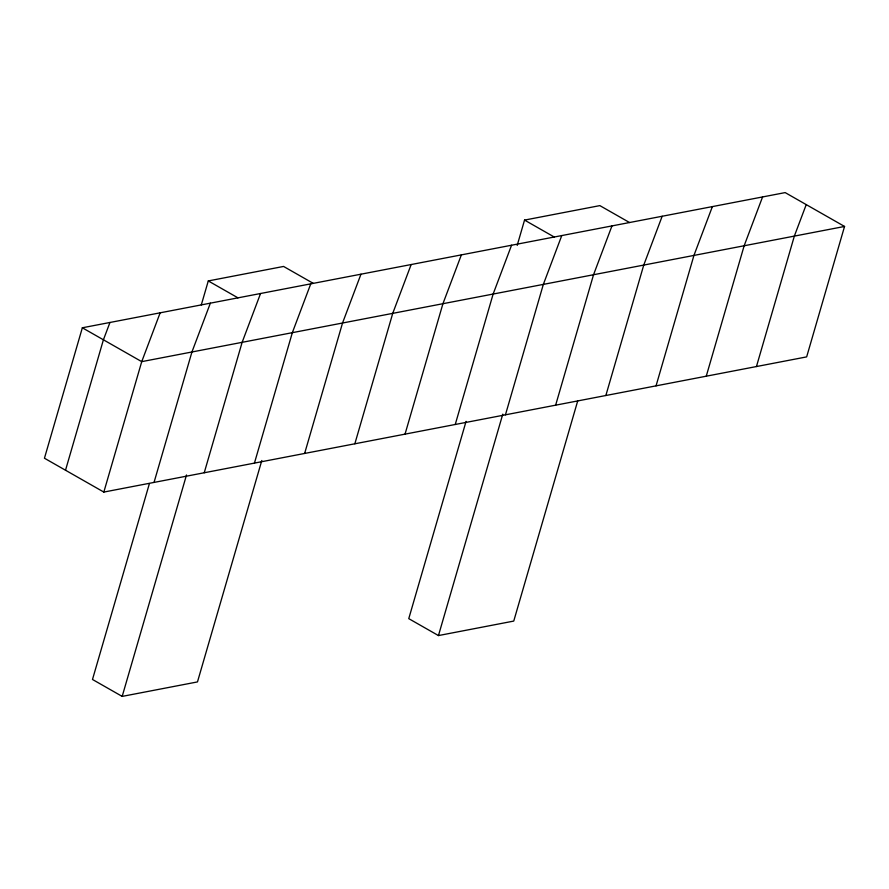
<?xml version="1.0" encoding="UTF-8"?>
<svg xmlns="http://www.w3.org/2000/svg" width="889" height="889" viewBox="0 0 889 889"><rect width="100%" height="100%" fill="white"/><g stroke="black" fill="none" stroke-linecap="round" stroke-linejoin="round"><path stroke-width="1.33" d="M82.344 327.785L44.45 458.224L103.835 492.073L806.656 356.889L844.55 226.451L785.165 192.602L82.344 327.785L141.729 361.645L844.55 226.451M65.519 470.237L103.413 339.798L109.958 322.485M103.835 492.073L141.729 361.645L160.153 312.828M149.419 483.538L92.489 679.474L122.182 696.398L197.48 681.919L261.81 460.491M201.303 304.927L208.282 280.935L283.58 266.444L313.272 283.369M154.041 482.416L191.935 351.988L210.36 303.171M122.182 696.398L186.512 474.97M204.237 472.759L242.13 342.332L260.555 293.514M254.443 463.102L292.337 332.675L310.761 283.858M304.638 453.446L342.532 323.018L360.967 274.201M354.844 443.789L392.738 313.361L411.163 264.544M405.04 434.132L442.933 303.705L461.369 254.887M455.246 424.475L493.139 294.048L511.564 245.231M466.069 421.364L408.762 618.644L438.455 635.568L513.753 621.078L577.694 400.983M517.187 245.42L524.543 220.094L599.853 205.615L629.545 222.539M438.455 635.568L502.785 414.141M505.452 414.819L543.346 284.391L561.77 235.574M555.647 405.162L593.541 274.734L611.965 225.917M605.854 395.505L643.747 265.078L662.172 216.26M656.049 385.848L693.942 255.421L712.378 206.604M706.255 376.191L744.149 245.764L762.573 196.947M756.45 366.546L794.344 236.107L806.234 204.614M524.543 220.094L554.236 237.019M208.282 280.935L237.974 297.859"/></g></svg>
